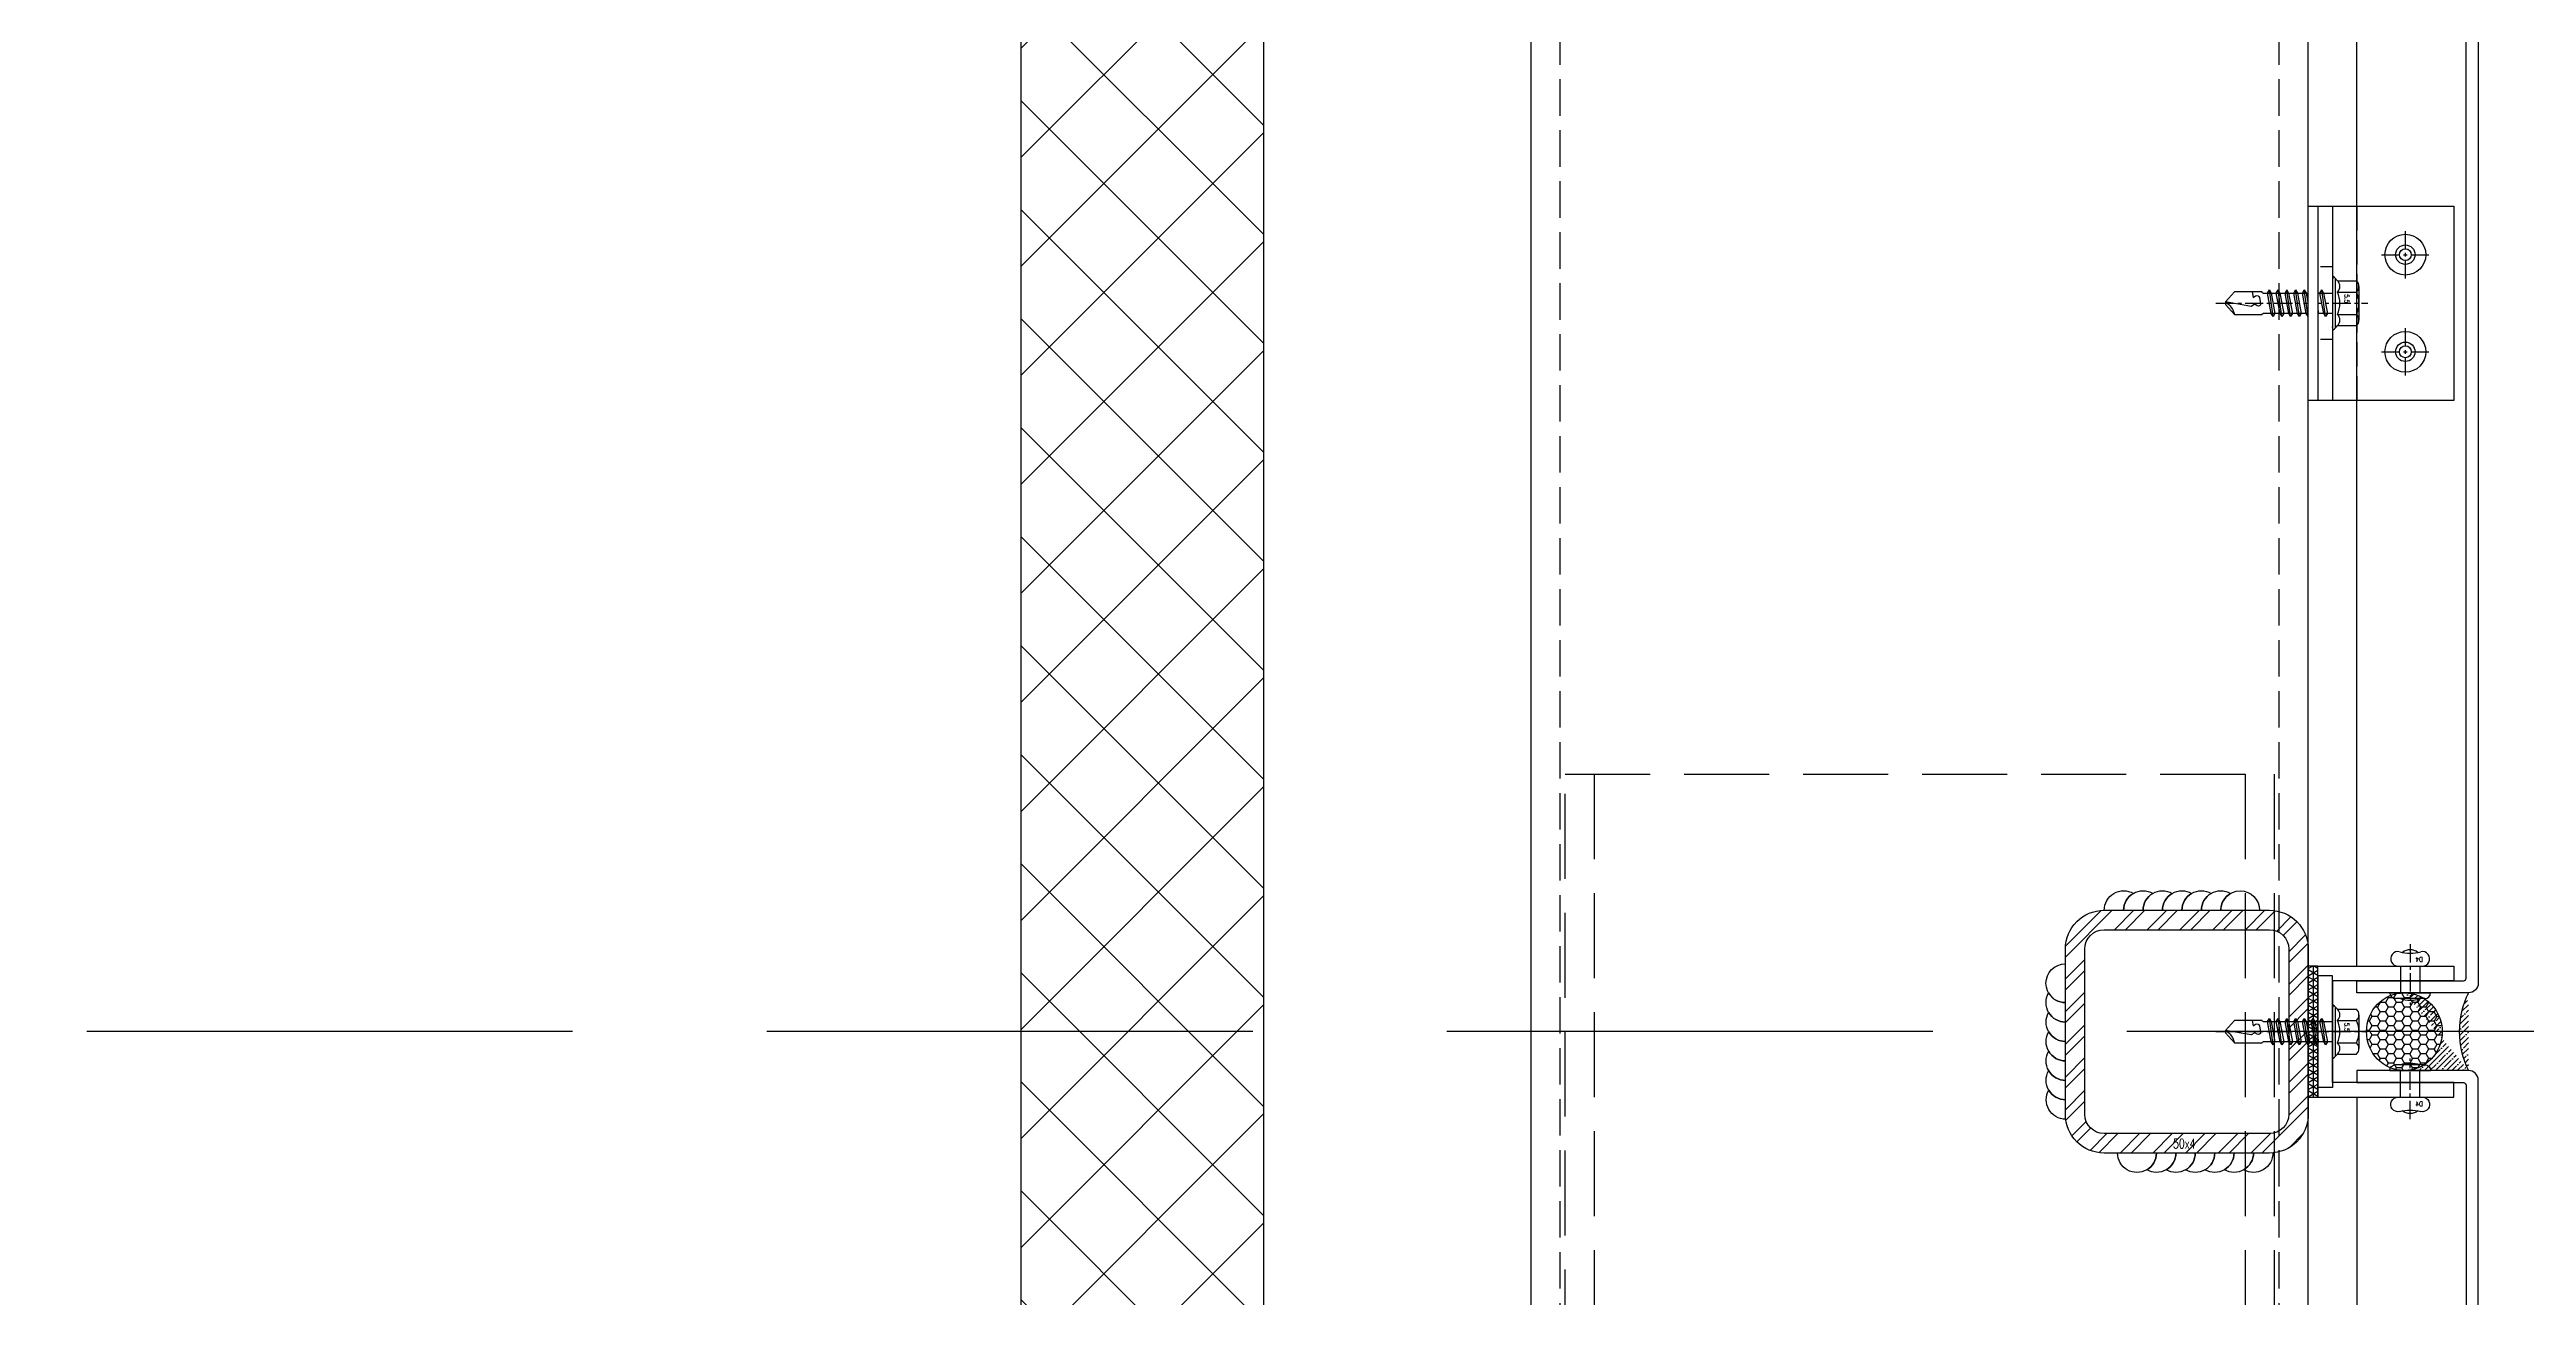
# Model space of a CAD drawing. Extents: x 220580 to 2027826, y -309201 to 71987.
# Drawn here: x 307499 to 308009, y -187852 to -187595 of the extents above; entities that cross this region are included whole.
import ezdxf
from ezdxf.enums import TextEntityAlignment as Align

# ---------------------------------------------------------------- set-up
doc = ezdxf.new("R2010")
doc.units = 0
for name, pattern in [('CENTER', [2, 1.25, -0.25, 0.25, -0.25]), ('DASH', [0.35, 0.25, -0.1]), ('ZN-CENTER', [2, 1.25, -0.25, 0.25, -0.25]), ('ZN-DASH', [0.35, 0.25, -0.1]), ('ZN-DOT', [0.25, 0, -0.25])]:
    doc.linetypes.add(name, pattern=pattern)
for name, color, linetype in [('!ZN1-填充-8', 8, 'Continuous'), ('!ZN3-铝板幕墙-3', 3, 'Continuous'), ('!ZN4-辅助材料-1', 1, 'Continuous'), ('!ZN4-配件-11', 11, 'Continuous'), ('!ZN5-钢材投影-40', 40, 'Continuous'), ('!ZN5-钢材断面-2', 2, 'Continuous'), ('!ZN5-铝材投影-112', 112, 'Continuous'), ('!ZN6-层高线-8', 8, 'ZN-DOT'), ('!ZN6-虚线-8', 8, 'ZN-DASH'), ('AS-WALL', 40, 'Continuous'), ('DIM', 173, 'Continuous'), ('Fill', 8, 'Continuous'), ('焊缝', 8, 'Continuous')]:
    doc.layers.add(name, color=color, linetype=linetype)
doc.layers.add('@ZN-型材编号（非打印层）', color=8, linetype='Continuous', plot=False)
doc.styles.add('DHTEXT-1', font='ROMANS.shx', dxfattribs={"width": 0.7, "bigfont": 'CHINESE.shx'})
doc.dimstyles.new('ZN3', dxfattribs={"dimscale": 3, "dimtxt": 2.5, "dimasz": 1.5, "dimexe": 1, "dimexo": 2, "dimgap": 0.9, "dimtad": 1, "dimdec": 0, "dimdsep": 46, "dimtxsty": 'DHTEXT-1', "dimblk": 'ARCHTICK', "dimcen": 2.5, "dimclrd": 173, "dimclre": 173, "dimclrt": 7, "dimazin": 2, "dimtfac": 1, "dimtix": 1, "dimtmove": 2, "dimatfit": 3, "dimfxl": 0, "dimarcsym": 0})

# ---------------------------------------------------------------- blocks, each defined once
blk = doc.blocks.new('20250830092254')
at = {"layer": '!ZN1-填充-8', "ltscale": 20}
h = blk.add_hatch(dxfattribs=at)
h.set_pattern_fill('ANSI36', color=256, scale=3)
h.set_pattern_definition([(45, (-125.5199852699297, 20), (2.525697034050701, 9.260889124852564), [11.90625, -2.38125, 0, -2.38125])])
h.paths.add_polyline_path([(85, 19.99999999992724), (85, 39.99999999992724), (-75, 40), (-75, 20)])
at = {"layer": '!ZN4-辅助材料-1', "color": 1, "ltscale": 0.1}
for p, q in [((-75, 40), (-75, 20)), ((85, 19.99999999992724), (85, 39.99999999992724))]:
    blk.add_line(p, q, dxfattribs=at)
at = {"layer": '!ZN5-钢材投影-40', "ltscale": 0.3}
for p, q in [((-75, 40), (85, 39.99999999992724)), ((-75, 20), (85, 19.99999999992724))]:
    blk.add_line(p, q, dxfattribs=at)
at = {"layer": '!ZN6-虚线-8', "color": 8, "linetype": 'ZN-DASH', "ltscale": 70}
for p, q in [((-62.00000000001455, 199.9999999999563), (-62.00000000001455, -140.0000000000728)), ((72, 199.9999999999563), (72, -140.0000000000728))]:
    blk.add_line(p, q, dxfattribs=at)
blk.add_lwpolyline([(78, 199.9999999999563), (78, -140.0000000000728), (-68, -140.0000000000728), (-68, 199.9999999999563)], close=True, dxfattribs=at)
blk = doc.blocks.new('*U1824')
at = {"ltscale": 10}
for p, q in [((-0.5504878062047283, -5.115541284646254), (-0.5504878062065472, 5.115530008962667)), ((-0.1698801084603474, 5.480866579516958), (1.167940990853822e-05, 4.83959058622783)), ((-5.449999999999818, -3.464101413275086), (-5.449999999999818, 3.464101817001181)), ((-1.015572715537019, 4.618802355381165), (-4.949999999997999, 4.618802355381165)), ((-1.015583010001137, 2.309401278621424), (-4.949999999997999, 2.309401278624835)), ((0, -4.839613541317005), (0, 4.8396139450431)), ((0, 2.084999581674395), (14.28830168384373, 2.085001969002848)), ((1.419619596213958, 2.729999885991237), (2.200602679755074, -2.730000114008757)), ((3.219619596213958, 2.729999881768008), (4.000602679755074, -2.730000118231986)), ((5.019619596213958, 2.729999877544779), (5.800602679755074, -2.730000122455214)), ((6.819619596213958, 2.729999873321551), (7.600602679755074, -2.730000126678443)), ((8.619619596213958, 2.729999869098322), (9.400602679755075, -2.730000130901672)), ((10.41961959621396, 2.729999864875094), (11.20060267975507, -2.7300001351249)), ((12.21961959621396, 2.729999860651865), (13.00060267975507, -2.730000139348129)), ((-1.015583010002956, -2.30940087489533), (-4.94999999999618, -2.30940087489874)), ((-1.015583010001137, -4.618801951655071), (-4.949999999999818, -4.618801951654161)), ((-0.1698801084603474, -5.480877855198726), (1.167940990853822e-05, -4.839601861909371)), ((14.28834179297628, -2.085001744372565), (0, -2.084999717997933))]:
    blk.add_line(p, q, dxfattribs=at)
at = {"color": 0, "linetype": 'ZN-CENTER', "ltscale": 3}
blk.add_line((23.99999999999994, 2.188255855140087e-07), (-7.276562432845615, -1.533137051807418e-07), dxfattribs=at)
at = {"ltscale": 10}
for points in [[(1.828211756127738, -2.085000114008789), (1.047228672586622, 2.084999885991241), (1.419619596213901, 2.729999885991095), (1.792010519841123, 2.084999885991241), (2.57299360338241, -2.085000114008761), (2.200602679755074, -2.730000114008771)], [(3.628211756127738, -2.085000118232018), (2.847228672586622, 2.084999881768012), (3.219619596213901, 2.729999881767866), (3.592010519841123, 2.084999881768012), (4.37299360338241, -2.085000118231989), (4.000602679755074, -2.730000118232)], [(5.428211756127738, -2.085000122455247), (4.647228672586622, 2.084999877544783), (5.019619596213901, 2.729999877544637), (5.392010519841123, 2.084999877544783), (6.17299360338241, -2.085000122455218), (5.800602679755074, -2.730000122455229)], [(7.228211756127738, -2.085000126678475), (6.447228672586622, 2.084999873321555), (6.819619596213901, 2.729999873321409), (7.192010519841123, 2.084999873321555), (7.97299360338241, -2.085000126678447), (7.600602679755074, -2.730000126678457)], [(9.028211756127739, -2.085000130901704), (8.247228672586623, 2.084999869098326), (8.619619596213902, 2.72999986909818), (8.992010519841124, 2.084999869098326), (9.77299360338241, -2.085000130901676), (9.400602679755075, -2.730000130901686)], [(10.82821175612774, -2.085000135124933), (10.04722867258662, 2.084999864875098), (10.4196195962139, 2.729999864874951), (10.79201051984112, 2.084999864875098), (11.57299360338241, -2.085000135124904), (11.20060267975507, -2.730000135124914)], [(12.62821175612774, -2.085000139348161), (11.84722867258662, 2.084999860651869), (12.2196195962139, 2.729999860651723), (12.59201051984112, 2.084999860651869), (13.37299360338241, -2.085000139348133), (13.00060267975507, -2.730000139348143)]]:
    blk.add_lwpolyline(points, close=True, dxfattribs=at)
for points in [[(14.28755614132959, -2.084999790480305, -0.414213562373095), (14.44551068678416, -2.242954335934877), (14.44551068678416, -2.321931608662732), (20.17706341883141, -2.321931608662732), (21.99999672497771, -0.2620664843346907), (21.99999672497771, 0.2620669033741529), (20.1770634188305, 2.321932027703048), (14.44551068678416, 2.321932027703616), (14.44551068678416, 2.242954754974284, -0.414213562373095), (14.28755614132959, 2.085000209519654)], [(16.51287844574838, -2.321931608662732), (16.35611659158181, -1.195959136936376), (15.82661205339483, -1.523970797760166, -0.5304615897786895), (15.03442566961419, -1.169417307181045), (14.81075563571315, 0.0990784896746442, -0.6513157956771675), (15.47433833661651, 0.5440859063701903), (16.0012324895205, 0.2109028390927443), (16.76803563861736, 0.6608451827776259), (21.99999672497771, -0.2620664843346907, -0.2012259957209903), (20.1770634188305, 2.321932027703048)]]:
    blk.add_lwpolyline(points, format="xyb", dxfattribs=at)
for centre, radius, start, end in [((7.477939400387186, -2.867559875829768), 11.3218976996017, 132.4921501626091, 138.6063620026382), ((-3.866666666665878, 3.464101817001181), 1.583333333333237, 133.1735511071865, 226.8264488928781), ((0.1333333333341216, 2.018612281773358e-07), 5.583333333333248, 155.5673023206315, 204.4326976793683), ((0.06775032333098352, 3.464101817001181), 1.583333333333237, 133.1735511071865, 226.8264488928781), ((4.067750323330984, 2.018612281773358e-07), 5.583333333333248, 155.5673023206315, 204.4326976793683), ((-3.866666666665878, -3.464101413275086), 1.583333333333237, 133.1735511071865, 226.8264488927399), ((0.06775032333098352, -3.464101413275086), 1.583333333333237, 133.1735511071865, 226.8264488927399), ((7.477939400387186, 2.867548600148227), 11.3218976996017, 221.3935592101043, 227.5078498373909)]:
    blk.add_arc(centre, radius, start, end, dxfattribs=at)
at = {"layer": 'Defpoints', "color": 0, "ltscale": 10, "style": 'DHTEXT-1', "width": 0.7}
blk.add_text('5.5', height=1, rotation=90, dxfattribs=at).set_placement((-2.461643067588102, -0.9299515093815011), align=Align.CENTER)
blk = doc.blocks.new('*U2097')
at = {"color": 0, "linetype": 'CENTER', "ltscale": 3}
for p, q in [((4.884923076923078, 5.329070518200751e-14), (-4.884923076923078, 5.329070518200751e-14)), ((0, 4.884923076923094), (0, -4.884923076923026))]:
    blk.add_line(p, q, dxfattribs=at)
at = {"linetype": 'ByBlock', "ltscale": 10}
for radius in [4.2, 2, 1.225]:
    blk.add_circle((0, 5.329070518200751e-14), radius, dxfattribs=at)
blk = doc.blocks.new('*U1915')
at = {"layer": '!ZN1-填充-8'}
h = blk.add_hatch(dxfattribs=at)
h.set_pattern_fill('NET3', color=256, scale=0.75, angle=180, style=0)
h.set_pattern_definition([(180, (-1731.7059275028, 294.7401969027198), (-2.916190190469635e-16, -2.38125), []), (240, (-1731.7059275028, 294.7401969027198), (2.062222992761694, -1.190625), []), (299.9999999999999, (-1731.7059275028, 294.7401969027198), (2.062222992761694, 1.190624999999999), [])])
h.paths.add_polyline_path([(20, 0), (-20, 0), (-20, -2), (20, -2)])
at = {"ltscale": 0.125}
blk.add_wipeout([(-20, -30.000000000020236), (20, -30.000000000020236), (19.999999999999996, -5), (-20.000000000000004, -4.999999999971351)], dxfattribs=at).dxf.layer = '!ZN6-虚线-8'
at = {"layer": '!ZN5-铝材投影-112', "ltscale": 0.25}
blk.add_line((-20, -5), (20, -5), dxfattribs=at)
at = {"layer": '!ZN5-铝材投影-112'}
blk.add_lwpolyline([(20, -2), (-20, -2), (-20, -30.00000000002228), (20, -30.00000000002228)], close=True, dxfattribs=at)
at = {"layer": '!ZN6-虚线-8', "linetype": 'ZN-DASH', "ltscale": 10}
for p, q in [((-7.5, -5), (-7.500000000007276, -2.000000000001364)), ((7.5, -5.000000000029274), (7.500000000017053, -2.000000000030639))]:
    blk.add_line(p, q, dxfattribs=at)
at = {"layer": '!ZN6-虚线-8', "color": 8, "linetype": 'ZN-DASH', "ltscale": 20}
blk.add_line((-20, -10.00004941924908), (20, -10.00004941924908), dxfattribs=at)
at = {"layer": '!ZN4-配件-11', "color": 1, "xscale": -1, "rotation": 270}
for name, p in [('*U1824', (0, -4.999999999985675)), ('*U2097', (-10, -20.00000000002228)), ('*U2097', (9.999999999976126, -20.00000000001597))]:
    blk.add_blockref(name, p, dxfattribs=at)
at = {"ltscale": 0.25}
blk.add_wipeout([(20, 7.105427357601002e-15), (20, -2.000000000001357), (-20, -2.000000000001357), (-20, 7.105427357601002e-15)], dxfattribs=at).dxf.layer = '!ZN4-辅助材料-1'
at = {"layer": '!ZN4-辅助材料-1'}
blk.add_lwpolyline([(20, 0), (-20, 0), (-20, -2), (20, -2)], close=True, dxfattribs=at)
blk = doc.blocks.new('铝板16mm胶缝')
at = {"layer": '!ZN1-填充-8'}
h = blk.add_hatch(dxfattribs=at)
h.set_pattern_fill('HONEY', color=256, scale=0.7, angle=-270, style=0)
h.set_pattern_definition([(90, (10097.31989989708, 185.0232752102251), (-0.9623705000000002, 1.666875), [1.11125, -2.2225]), (210, (10097.31989989708, 185.0232752102251), (-0.9623708449331864, -1.666874800852732), [1.11125, -2.222499999999999]), (150, (10097.31989989708, 185.0232752102251), (-1.924741344933186, 1.991472677892826e-07), [-2.2225, 1.11125])])
edge = h.paths.add_edge_path()
edge.add_ellipse((-8.500000000207365, 14.57041595620103), major_axis=(-7.997393453053519, 3.358849100355043e-11), ratio=0.9747925043838522, start_angle=0, end_angle=360)
h = blk.add_hatch(dxfattribs=at)
h.set_pattern_fill('ANSI35', color=256, scale=0.5, angle=-270, style=0)
h.set_pattern_definition([(135, (0, 0), (-1.122532015133644, -1.122532015133644), []), (135, (0, 1.122532500000005), (-1.122532015133644, -1.122532015133644), [1.984375, -0.396875, 0, -0.396875])])
edge = h.paths.add_edge_path()
edge.add_line((-0.5052130940530333, 1.366215148264018), (-0.5026065471538459, 14.57041595616465))
edge.add_line((-16.50000000016007, 1.366215148336778), (-16.49739345326088, 14.57041595623741))
edge.add_ellipse((-8.500000000207365, 14.57041595620103), major_axis=(-7.997393453053519, 3.358849100355043e-11), ratio=0.9747925043838522, start_angle=0, end_angle=180)
edge.add_arc((-8.499999999414285, -14.44754302653018), 17.72215979008053, 63.16567149166988, 116.8343285139232)
at = {"layer": '!ZN4-辅助材料-1', "ltscale": 0.5}
blk.add_arc((-8.499999999414285, -14.44754302653018), 17.72215979008053, 63.16567149164778, 116.8343285139584, dxfattribs=at)
blk.add_ellipse((-8.500000000207365, 14.57041595620103), major_axis=(-7.997393453053519, 3.358849100355043e-11), ratio=0.9747925043838522, dxfattribs=at)
at = {"layer": 'Defpoints', "ltscale": 0.5}
for p in [(-16.50000000018917, -0.6337848516632221), (-8.500000000280124, -0.6337848516632221), (-0.4999999986393959, -0.6337848516632221)]:
    blk.add_point(p, dxfattribs=at)
blk = doc.blocks.new('铝板连接件1(新规)')
at = {"layer": '!ZN1-填充-8'}
h = blk.add_hatch(dxfattribs=at)
h.set_pattern_fill('NET3', color=256, scale=0.4, angle=180, style=0)
h.set_pattern_definition([(179.9999999999999, (18968.5970618126, 39999.08912065818), (-9.724564495274452e-16, -1.27), []), (239.9999999999999, (18968.5970618126, 39999.08912065818), (1.099852262806237, -0.6350000000000011), []), (299.9999999999999, (18968.5970618126, 39999.08912065818), (1.099852262806238, 0.6349999999999989), [])])
h.paths.add_polyline_path([(-13.49999960709829, 1.999950581193843), (-13.49999960709829, -4.941880615660921e-05), (13.50000039290171, -4.941880615660921e-05), (13.50000039290171, 1.999950581193843)])
at = {"layer": '!ZN4-辅助材料-1', "ltscale": 5}
blk.add_lwpolyline([(-13.49999960709829, 1.999950581193843), (-13.49999960709829, -4.941880615660921e-05), (13.50000039290171, -4.941880615660921e-05), (13.50000039290171, 1.999950581193843)], close=True, dxfattribs=at)
at = {"layer": '!ZN5-铝材投影-112'}
for points in [[(11.50000039217412, 1.999950581193843), (-13.49999960709829, 1.999950581193843), (-13.49999960709829, 29.99995058118657), (-10.49999960709829, 29.99995058118657), (-10.4999996056431, 4.999950581193843), (11.50000039362931, 4.999950581193843)], [(-11.49999960343848, 1.999950581193843), (13.50000039583392, 1.999950581193843), (13.50000039583392, 29.99995058118657), (10.50000039583392, 29.99995058118657), (10.50000039437873, 4.999950581193843), (-11.49999960489367, 4.999950581193843)]]:
    blk.add_lwpolyline(points, close=True, dxfattribs=at)
at = {"layer": '!ZN4-配件-11', "color": 1, "rotation": 270}
blk.add_blockref('*U1824', (-5.816109478473663e-06, 4.999950581179291), dxfattribs=at)
blk = doc.blocks.new('*U1825')
at = {"color": 0, "linetype": 'CENTER', "ltscale": 3}
blk.add_line((10.0124521631674, 5.329070518200751e-14), (-2.451370260241674, 5.329070518200751e-14), dxfattribs=at)
at = {"linetype": 'ByBlock', "lineweight": -2, "ltscale": 10}
for p, q in [((-1.19999999999709, -2.999999999995627), (-1.19999999999709, 2.999999999995733)), ((0, 4.200000000000099), (0, -4.199999999999992)), ((5.50000000054162, 2.000000000000053), (0, 2.000000000000053)), ((5.50000000054162, 2.500000000000053), (5.50000000054162, -2.499999999999947)), ((5.50000000054162, -1.999999999999947), (0, -1.999999999999947))]:
    blk.add_line(p, q, dxfattribs=at)
for centre, radius, start, end in [((4.415117063422031, -3.584688101909705e-12), 5.96066603962293, 160.3950489643864, 199.6049510356135), ((0, 2.999999999995733), 1.2, 90, 180), ((7.00000000054162, 2.500000000000053), 1.5, 348.4480414647314, 180), ((16.16515139045397, 5.329070518200751e-14), 8, 164.3308475018224, 195.6691524981776), ((6.186535024229231, -0.0009536892320660684), 2.672094166157843, 323.2266208412516, 36.78433105121244), ((0, -2.999999999995627), 1.2, 180, 270), ((7.00000000054162, -2.499999999999947), 1.5, 180, 11.5519585352685)]:
    blk.add_arc(centre, radius, start, end, dxfattribs=at)
at = {"layer": 'Defpoints', "color": 0, "ltscale": 10, "style": 'DHTEXT-1', "width": 0.7}
blk.add_text('D4', height=1, rotation=90, dxfattribs=at).set_placement((7.370543652128534, -1.846676056511448), align=Align.CENTER)
blk = doc.blocks.new('*U1318')
at = {"layer": '!ZN3-铝板幕墙-3'}
for p, q in [((-13.5, -5.000049419315474), (-763.496264417925, -5.000049419315474)), ((13.5, -5.000049419315474), (3670.000000026302, -5.000049419125165))]:
    blk.add_line(p, q, dxfattribs=at)
for points in [[(-763.496264417925, -30.0000494193082), (-9.999999998515705, -30.00004941932275, 0.4142135623731721), (-7.999999998515705, -28.00004941932275), (-7.999999998515705, -5.000049419315474), (-10.4999999985157, -5.000049419315474), (-10.4999999985157, -27.00004941920633, -0.4142135623730951), (-10.9999999985157, -27.50004941920633), (-763.496264417925, -27.50004941920633)], [(3670.000000026302, -30.00004941911789), (9.999999998515705, -30.00004941932275, -0.4142135623731721), (7.999999998515705, -28.00004941932275), (7.999999998515705, -5.000049419315474), (10.4999999985157, -5.000049419315474), (10.4999999985157, -27.00004941920633, 0.4142135623730951), (10.9999999985157, -27.50004941920633), (3670.000000026302, -27.50004941901603)]]:
    blk.add_lwpolyline(points, format="xyb", dxfattribs=at)
at = {"layer": '!ZN4-辅助材料-1'}
blk.add_blockref('铝板16mm胶缝', (8.499999998748535, -29.36626456765953), dxfattribs=at)
at = {"layer": '!ZN4-配件-11', "rotation": 180}
blk.add_blockref('铝板连接件1(新规)', (3.929089871235192e-07, 4.999950581193843), dxfattribs=at)
at = {"layer": '!ZN4-配件-11', "color": 1, "xscale": -1}
blk.add_blockref('*U1825', (-8.000000001935405, -16.00004941931553), dxfattribs=at)
at = {"layer": '!ZN4-配件-11', "color": 1}
blk.add_blockref('*U1825', (7.999999998952262, -16.00004941931553), dxfattribs=at)
blk = doc.blocks.new('方管钢50x4')
at = {"layer": 'Fill'}
h = blk.add_hatch(dxfattribs=at)
h.set_pattern_fill('ANSI32', color=8, scale=0.5, style=0)
h.set_pattern_definition([(45, (-2819.744272670329, -883.7318041504182), (-3.367596045400933, 3.367596045400933), []), (45, (-2817.499207670329, -883.7318041504182), (-3.367596045400933, 3.367596045400933), [])])
edge = h.paths.add_edge_path(flags=16)
edge.add_line((-17, 21.00000000000011), (17, 21))
edge.add_arc((17, 17), 4, 0, 90, ccw=False)
edge.add_line((21, 17), (21, -16.99999999999977))
edge.add_arc((17, -16.99999999999977), 4, 270, 360, ccw=False)
edge.add_line((17, -20.99999999999977), (-17, -20.99999999999989))
edge.add_arc((-17, -16.99999999999989), 4, 180, 270, ccw=False)
edge.add_line((-21, -16.99999999999989), (-21, 17.00000000000011))
edge.add_arc((-17, 17.00000000000011), 4, 90, 180, ccw=False)
edge = h.paths.add_edge_path()
edge.add_line((-17, 25.00000000000011), (17, 25))
edge.add_arc((17, 17), 8, 0, 90, ccw=False)
edge.add_line((25, 17), (25, -16.99999999999977))
edge.add_arc((17, -16.99999999999977), 8, 270, 360, ccw=False)
edge.add_line((17, -24.99999999999977), (-17, -24.99999999999989))
edge.add_arc((-17, -16.99999999999989), 8, 180, 270, ccw=False)
edge.add_line((-25, -16.99999999999989), (-25, 17.00000000000011))
edge.add_arc((-17, 17.00000000000011), 8, 90, 180, ccw=False)
for points in [[(-17, 25.00000000000011), (17, 25, -0.4142135623730951), (25, 17), (25, -16.99999999999977, -0.4142135623730951), (17, -24.99999999999977), (-17, -24.99999999999989, -0.4142135623730951), (-25, -16.99999999999989), (-25, 17.00000000000011, -0.4142135623730951)], [(-17, 21.00000000000011), (17, 21, -0.414213562373095), (21, 17), (21, -16.99999999999977, -0.414213562373095), (17, -20.99999999999977), (-17, -20.99999999999989, -0.4142135623730961), (-21, -16.99999999999989), (-21, 17.00000000000011, -0.414213562373095)]]:
    blk.add_lwpolyline(points, format="xyb", close=True)
at = {"layer": '@ZN-型材编号（非打印层）', "style": 'DHTEXT-1', "width": 0.7}
blk.add_text('50x4', height=2, dxfattribs=at).set_placement((-0.5126066602133506, -23.03511422043846), align=Align.MIDDLE_CENTER)
blk = doc.blocks.new('*U2003')
at = {"layer": '!ZN5-钢材断面-2'}
blk.add_blockref('方管钢50x4', (-5.684341886080801e-14, -1.70530256582424e-13), dxfattribs=at)
blk = doc.blocks.new('_ArchTick')
at = {"color": 0, "linetype": 'ByBlock', "const_width": 0.4}
blk.add_lwpolyline([(-0.5, -0.5), (0.5, 0.5)], dxfattribs=at)
blk = doc.blocks.new('*D1393')
at = {"layer": 'Defpoints', "color": 0, "ltscale": 30, "transparency": 16777216}
for p in [(307999.1819066178, -187797.0745762989), (309079.7553417456, -187797.0745762989), (307999.1819066178, -191547.0745762983)]:
    blk.add_point(p, dxfattribs=at)
at = {"layer": 'DIM', "color": 173, "linetype": 'ByBlock', "lineweight": -2, "ltscale": 30, "transparency": 16777216}
for p, q in [((308399.1819066178, -187797.0745762989), (309279.7553417456, -187797.0745762989)), ((309079.7553417456, -191547.0745762983), (309079.7553417456, -187797.0745762989)), ((308399.1819066178, -191547.0745762983), (309279.7553417456, -191547.0745762983))]:
    blk.add_line(p, q, dxfattribs=at)
at = {"layer": 'DIM', "color": 173, "lineweight": -2, "ltscale": 30, "transparency": 16777216, "xscale": 300, "yscale": 300, "zscale": 300}
for p, rotation in [((309079.7553417456, -187797.0745762989), 90), ((309079.7553417456, -191547.0745762983), 270)]:
    blk.add_blockref('_ArchTick', p, dxfattribs=dict(at, rotation=rotation))
at = {"layer": 'DIM', "color": 7, "ltscale": 30, "transparency": 16777216, "insert": (308649.7553417454, -189672.0745762986), "char_height": 500, "attachment_point": 5, "rotation": 90, "style": 'DHTEXT-1'}
blk.add_mtext('3750', dxfattribs=at)
blk = doc.blocks.new('*D1394')
at = {"layer": 'Defpoints', "color": 0, "ltscale": 30, "transparency": 16777216}
for p in [(307999.1819066178, -183847.0745762716), (307999.1819066178, -187797.0745762989), (309079.7553417457, -187797.0745762989)]:
    blk.add_point(p, dxfattribs=at)
at = {"layer": 'DIM', "color": 173, "linetype": 'ByBlock', "lineweight": -2, "ltscale": 30, "transparency": 16777216}
for p, q in [((308399.1819066178, -183847.0745762716), (309279.7553417457, -183847.0745762716)), ((309079.7553417457, -183847.0745762716), (309079.7553417457, -187797.0745762989)), ((308399.1819066178, -187797.0745762989), (309279.7553417457, -187797.0745762989))]:
    blk.add_line(p, q, dxfattribs=at)
at = {"layer": 'DIM', "color": 173, "lineweight": -2, "ltscale": 30, "transparency": 16777216, "xscale": 300, "yscale": 300, "zscale": 300}
for p, rotation in [((309079.7553417457, -183847.0745762716), 90), ((309079.7553417457, -187797.0745762989), 270)]:
    blk.add_blockref('_ArchTick', p, dxfattribs=dict(at, rotation=rotation))
at = {"layer": 'DIM', "color": 7, "ltscale": 30, "transparency": 16777216, "insert": (308649.7553417456, -185822.0745762853), "char_height": 500, "attachment_point": 5, "rotation": 90, "style": 'DHTEXT-1'}
blk.add_mtext('3950', dxfattribs=at)

msp = doc.modelspace()

# ---------------------------------------------------------------- hatches: boundary and pattern name
at = {"layer": '!ZN1-填充-8'}
h = msp.add_hatch(dxfattribs=at)
h.set_pattern_fill('ANSI37', color=256, scale=10, angle=90.00000000000001, style=0)
h.set_pattern_definition([(135, (308120.3253285367, -190990.0175512695), (-11.22532015133644, -11.22532015133644), []), (225, (308120.3253285367, -190990.0175512695), (11.22532015133644, -11.22532015133644), [])])
h.paths.add_polyline_path([(307749.1819113304, -180897.0745762982), (307699.1819113463, -180897.0745762982), (307699.1819113508, -187933.0490083481), (307749.1819113304, -187933.0490083481)])

# ---------------------------------------------------------------- linework, layer by layer
for points in [[(307749.1819113294, -192910.9581043434), (307749.1819066284, -184127.0745762662)], [(307749.1819113304, -187933.0490083481), (307749.1819113304, -187186.9939140655)]]:
    msp.add_lwpolyline(points, dxfattribs=at)
at = {"layer": '!ZN5-钢材投影-40'}
for points in [[(307804.1818618994, -192910.9581043478), (307804.1818571984, -184127.0745762707)], [(307964.1818618994, -192910.9581043478), (307964.1818571984, -184127.0745762707)]]:
    msp.add_lwpolyline(points, dxfattribs=at)
at = {"layer": '!ZN6-层高线-8', "linetype": 'DASH', "ltscale": 400}
msp.add_line((312646.8747013076, -187797.0745762981), (306087.3636592559, -187797.0745762982), dxfattribs=at)
at = {"layer": '!ZN6-虚线-8', "ltscale": 30}
for points in [[(307810.1818618994, -192910.9581043478), (307810.1818571984, -184127.0745762707)], [(307958.1818618994, -192910.9581043478), (307958.1818571984, -184127.0745762707)]]:
    msp.add_lwpolyline(points, dxfattribs=at)
at = {"layer": 'AS-WALL'}
msp.add_line((307699.1819112408, -187857.0745764558), (307699.1819112194, -183547.0745760489), dxfattribs=at)
at = {"layer": '焊缝', "ltscale": 30}
for points in [[(307922.1818571984, -187772.0745700803, -0.5773502691896255), (307928.1818571984, -187768.6104684651, 0.2679491924311224), (307926.1818571984, -187772.0745700803, -0.5773502691896255), (307932.1818571984, -187768.6104684651, 0.2679491924311224), (307930.1818571984, -187772.0745700803, -0.5773502691896255), (307936.1818571984, -187768.6104684651, 0.2679491924311224), (307934.1818571984, -187772.0745700803, -0.5773502691896255), (307940.1818571984, -187768.6104684651, 0.2679491924311224), (307938.1818571984, -187772.0745700803, -0.5773502691896255), (307944.1818571984, -187768.6104684651, 0.2679491924311224), (307942.1818571984, -187772.0745700803, -0.5773502691896255), (307948.1818571984, -187768.6104684651, 0.2679491924311224), (307946.1818571984, -187772.0745700803, -0.9999999999999999), (307954.1818571984, -187772.0745700803, -0.9999999999999999)], [(307914.2478463926, -187815.0999834276, -0.5773502691896255), (307910.7724467203, -187809.1065205624, 0.2679491924310752), (307914.2403102557, -187811.0999905268, -0.5773502691896255), (307910.7649105834, -187805.1065276616, 0.2679491924310752), (307914.2327741189, -187807.099997626, -0.5773502691896255), (307910.7573744465, -187801.1065347607, 0.2679491924310752), (307914.2252379821, -187803.1000047252, -0.5773502691896255), (307910.7498383097, -187797.1065418599, 0.2679491924310752), (307914.2177018452, -187799.1000118243, -0.5773502691896255), (307910.7423021728, -187793.1065489591, 0.2679491924310752), (307914.2101657083, -187795.1000189235, -0.5773502691896255), (307910.734766036, -187789.1065560583, 0.2679491924310752), (307914.2026295715, -187791.1000260227, -0.9999999999999999), (307914.1875572978, -187783.1000402211, -0.9999999999999999)], [(307956.9295033419, -187822.0395575406, -0.5773502691896255), (307950.9329968957, -187825.5097031342, 0.2679491924314257), (307952.9295053725, -187822.043588032, -0.5773502691896255), (307946.9329989264, -187825.5137336256, 0.2679491924314257), (307948.9295074032, -187822.0476185234, -0.5773502691896255), (307942.933000957, -187825.517764117, 0.2679491924314257), (307944.9295094337, -187822.0516490147, -0.5773502691896255), (307938.9330029875, -187825.5217946083, 0.2679491924314257), (307940.9295114643, -187822.055679506, -0.5773502691896255), (307934.9330050182, -187825.5258250997, 0.2679491924314257), (307936.9295134949, -187822.0597099974, -0.5773502691896255), (307930.9330070488, -187825.529855591, 0.2679491924314257), (307932.9295155256, -187822.0637404888, -0.9999999999999999), (307924.9295195867, -187822.0718014715, -0.9999999999999999)]]:
    msp.add_lwpolyline(points, format="xyb", dxfattribs=at)

# ---------------------------------------------------------------- block references
at = {"layer": '!ZN4-配件-11'}
msp.add_blockref('*U2003', (307939.1818571984, -187797.0745700803), dxfattribs=at)
at = {"layer": '!ZN6-虚线-8', "ltscale": 50}
msp.add_blockref('20250830092254', (307879.1818618996, -187944.0745761627), dxfattribs=at)

# ---------------------------------------------------------------- dimensions: what is measured, and where the dimension line sits
at = {"layer": 'DIM', "ltscale": 30}
for p1, distance, picture, middle in [((307999.1819066177, -183847.0745762715), 1080.573435127968, '*D1394', (308649.7553417456, -185822.0745762853)), ((307999.1819066177, -191547.0745762982), -1080.5734351279098, '*D1393', (308649.7553417454, -189672.0745762986))]:
    dim = msp.add_aligned_dim(p1=p1, p2=(307999.1819066177, -187797.0745762988), distance=distance, dimstyle='ZN3', override={"dimscale": 200}, dxfattribs=at)
    dim.commit()
    dim.dimension.update_dxf_attribs({"geometry": picture, "text_midpoint": middle})

# ---------------------------------------------------------------- next in the draw order: block references
at = {"xscale": -1, "rotation": 90}
msp.add_blockref('*U1915', (307964.1818571984, -187647.0745762981), dxfattribs=at)

# ---------------------------------------------------------------- next in the draw order: block references
at = {"rotation": 90}
msp.add_blockref('*U1318', (307969.1818571984, -187797.0745762965), dxfattribs=at)

doc.saveas('drawing.dxf')
